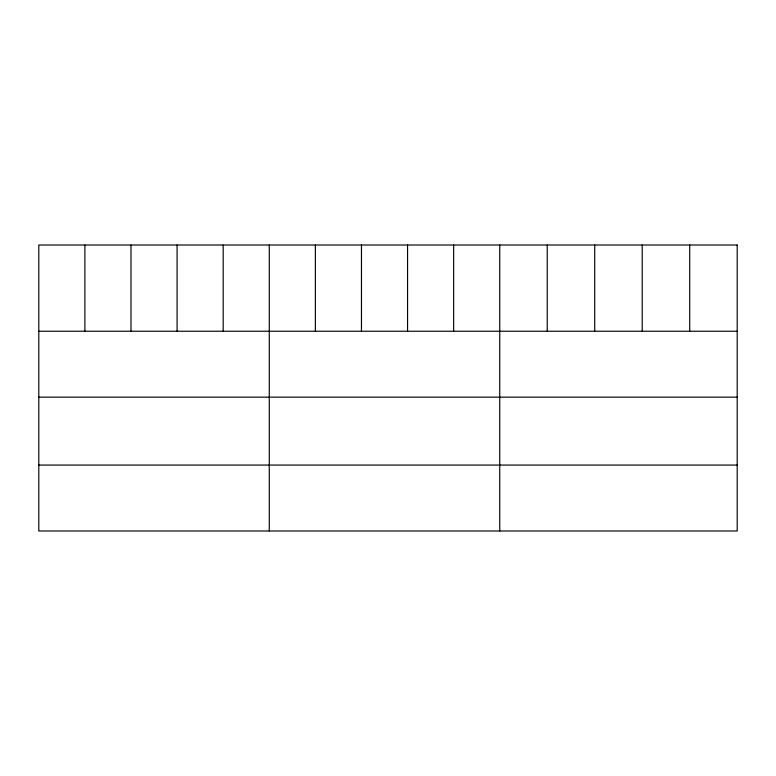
<?xml version="1.0" encoding="UTF-8"?>
<svg xmlns="http://www.w3.org/2000/svg" width="776" height="776" viewBox="0 0 776 776"><rect width="100%" height="100%" fill="white"/><g stroke="black" fill="none" stroke-linecap="round" stroke-linejoin="round"><path stroke-width="1.16" d="M38.8 331.236L737.2 331.236M38.8 397.157L737.2 397.157M38.8 465.066L737.2 465.066M689.709 245.012L689.709 331.236M642.218 245.012L642.218 331.236M594.726 245.012L594.726 331.236M547.235 245.012L547.235 331.236M499.744 245.012L499.744 530.988M453.65 245.012L453.65 331.236M407.555 245.012L407.555 331.236M361.461 245.012L361.461 331.236M315.366 245.012L315.366 331.236M269.272 245.012L269.272 530.988M223.178 245.012L223.178 331.236M177.083 245.012L177.083 331.236M130.989 245.012L130.989 331.236M84.894 245.012L84.894 331.236M737.2 245.012L38.8 245.012L38.8 530.988L737.2 530.988L737.2 245.012"/></g></svg>
